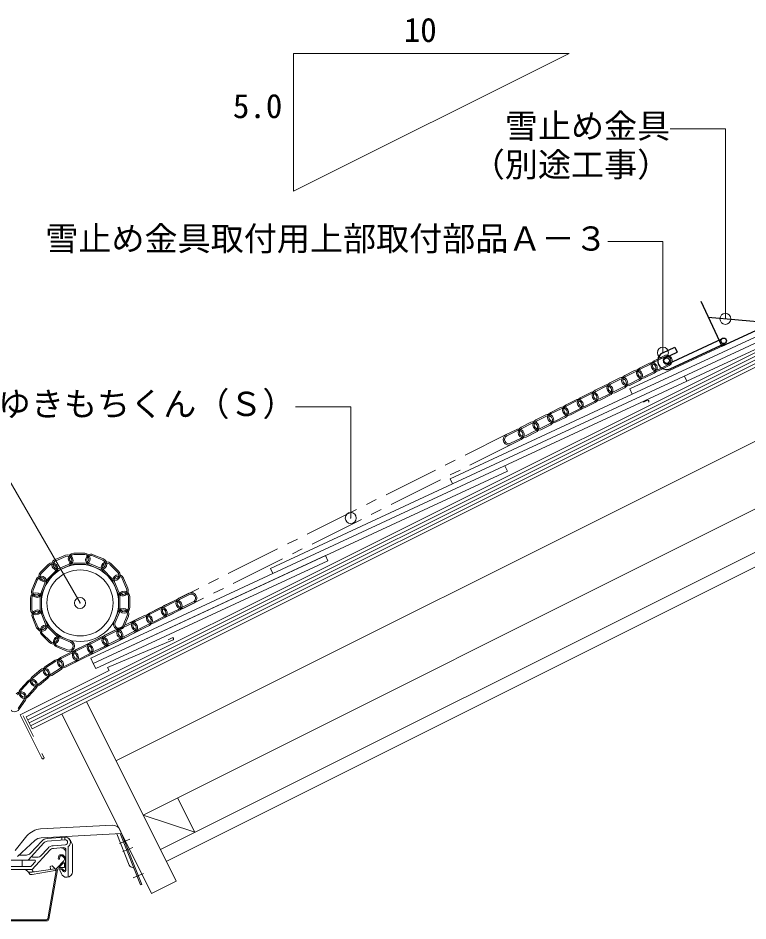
# Model space of a CAD drawing. Units: millimetres on the paper, with parts at other scales. Extents: x -210 to 210, y -148 to 150.
# Drawn here: x 77.2 to 143.4, y -18.5 to 63.4 of the extents above; entities that cross this region are included whole.
import ezdxf
from ezdxf.enums import TextEntityAlignment as Align

# ---------------------------------------------------------------- set-up
doc = ezdxf.new("R2010")
doc.units = ezdxf.units.MM
doc.header["$PDMODE"] = 32
doc.header["$PDSIZE"] = 1
doc.linetypes.add('CHAIN1', pattern=[8, 5, -1, 1, -1])
for name, color, linetype, lineweight in [('0-0', 7, 'Continuous', 18), ('0-2', 5, 'Continuous', 9), ('0-4', 5, 'Continuous', 9), ('0-7', 5, 'Continuous', 9), ('0-8', 5, 'Continuous', 9), ('0-9', 2, 'Continuous', 25), ('0-A', 5, 'Continuous', 9)]:
    doc.layers.add(name, color=color, linetype=linetype, lineweight=lineweight)
doc.styles.add('ＭＳ ゴシック', font='')
doc.styles.get('ＭＳ ゴシック').set_extended_font_data('MS Gothic')

msp = doc.modelspace()

# ---------------------------------------------------------------- linework, layer by layer
at = {"layer": '0-0'}
for p, q in [((79.269, -10.193), (85.786, -9.852)), ((79.32, -10.991), (86.6, -10.61)), ((86.178, -10.632), (87.31, -13.463)), ((88.442, -15.217), (86.472, -10.291)), ((88.331, -15.261), (86.473, -10.617)), ((76.968, -12.156), (78.031, -10.828)), ((77.161, -12.689), (78.745, -11.233)), ((78.127, -13.009), (79.566, -11.447)), ((78.35, -12.398), (79.369, -11.292)), ((79.862, -11.052), (81.455, -10.926)), ((79.862, -11.303), (81.475, -11.176)), ((81.206, -10.946), (81.206, -11.197)), ((81.455, -10.926), (81.455, -11.177)), ((86.418, -11.503), (87.347, -11.131)), ((78.5, -13.859), (80.101, -12.12)), ((79.262, -12.662), (79.918, -11.951)), ((80.41, -11.711), (81.51, -11.624)), ((80.43, -11.96), (81.352, -11.888)), ((81.368, -11.992), (81.48, -12.104)), ((81.568, -12.087), (81.568, -13.972)), ((81.768, -11.787), (81.768, -14.562)), ((82.168, -11.814), (82.168, -14.072)), ((86.716, -12.245), (87.644, -11.874)), ((76.467, -13.009), (78.715, -13.009)), ((77.983, -12.559), (77.302, -12.559)), ((77.593, -13.009), (77.593, -13.609)), ((78.586, -12.759), (79.042, -12.759)), ((80.756, -13.705), (81.372, -13.089)), ((80.873, -12.886), (80.92, -12.617)), ((80.914, -12.943), (80.919, -12.944)), ((80.976, -12.904), (81.016, -12.681)), ((81.019, -12.535), (81.243, -12.535)), ((81.065, -12.64), (81.221, -12.64)), ((81.256, -12.654), (81.416, -12.814)), ((81.315, -12.565), (81.505, -12.755)), ((81.43, -12.849), (81.43, -12.948)), ((81.535, -12.827), (81.535, -13.863)), ((71.797, -13.859), (78.5, -13.859)), ((71.905, -13.609), (78.259, -13.609)), ((78.479, -13.512), (78.788, -13.177)), ((80.57, -13.812), (78.498, -14.109)), ((79.908, -18.357), (80.715, -13.785)), ((80.013, -18.371), (80.803, -13.887)), ((80.166, -13.819), (80.137, -13.621)), ((80.303, -13.547), (80.18, -13.565)), ((80.346, -13.561), (80.612, -13.826)), ((80.635, -13.903), (80.624, -13.837)), ((80.902, -13.805), (81.194, -13.805)), ((80.927, -13.683), (81.345, -13.265)), ((80.934, -13.7), (81.383, -13.7)), ((81.204, -13.854), (81.288, -13.998)), ((81.265, -13.834), (81.365, -13.934)), ((81.43, -13.3), (81.43, -13.652)), ((78.264, -14.109), (78.5, -14.109)), ((78.329, -14.309), (78.5, -14.309)), ((78.5, -14.309), (80.594, -13.961)), ((81.156, -14.262), (81.025, -13.943)), ((81.418, -14.072), (81.468, -14.072)), ((81.618, -14.572), (81.668, -14.572)), ((87.663, -14.613), (88.591, -14.242)), ((88.35, -15.254), (88.442, -15.217)), ((72.164, -18.536), (79.816, -18.536)), ((72.17, -18.44), (79.81, -18.44)), ((72.383, -18.536), (79.583, -18.536)), ((72.483, -18.436), (79.483, -18.436))]:
    msp.add_line(p, q, dxfattribs=at)
for centre, radius, start, end in [((79.358, -11.891), 1.7, 93.00002, 141.31186), ((85.822, -10.551), 0.7, 21.8, 93.00002), ((79.368, -11.91), 0.92, 93.00002, 132.57457), ((79.921, -11.8), 0.75, 94.51386, 137.35319), ((79.897, -11.752), 0.45, 94.51397, 137.35324), ((81.493, -11.4), 0.475, 305.38025, 94.51404), ((81.493, -11.4), 0.225, 274.51407, 94.51404), ((81.168, -11.814), 1, 0, 47.65696), ((80.469, -12.459), 0.75, 94.51397, 137.3533), ((80.469, -12.459), 0.5, 94.51397, 137.3533), ((81.155, -12.204), 0.3, 45, 94.51397), ((81.368, -12.087), 0.2, 0, 94.51397), ((81.268, -12.316), 0.3, 0, 45), ((77.983, -12.059), 0.5, 270.00003, 317.35333), ((78.586, -12.659), 0.1, 137.35303, 270.0004), ((78.715, -13.109), 0.1, 317.35333, 90.00003), ((79.042, -12.459), 0.3, 270.00034, 317.35352), ((80.922, -12.894), 0.05, 170.00001, 260), ((80.927, -12.895), 0.05, 260.00003, 350.00006), ((81.019, -12.635), 0.1, 89.99998, 170.00001), ((81.065, -12.69), 0.05, 89.99998, 170.00001), ((81.221, -12.69), 0.05, 45, 89.99998), ((81.243, -12.637), 0.102, 45, 89.99998), ((81.23, -12.948), 0.2, 315.00003, 0), ((81.38, -12.849), 0.05, 0, 45), ((81.433, -12.827), 0.102, 0, 45), ((77.42, -14.784), 1, 29.99938, 67.66685), ((78.259, -13.309), 0.3, 270.00031, 317.35352), ((78.662, -13.922), 0.162, 137.3533, 278.16415), ((80.116, -13.826), 0.05, 278.16418, 8.16415), ((80.187, -13.614), 0.05, 98.16413, 188.16412), ((80.311, -13.596), 0.05, 45.18168, 98.16413), ((80.577, -13.861), 0.05, 10.38871, 98.16413), ((80.586, -13.912), 0.05, 279.43726, 9.49582), ((80.862, -13.811), 0.15, 135, 170.00001), ((80.902, -13.905), 0.1, 89.99998, 170.00001), ((80.934, -13.69), 0.01, 135, 270), ((81.118, -13.905), 0.1, 30.34142, 202.25223), ((81.194, -13.905), 0.1, 45, 89.99998), ((81.38, -13.3), 0.05, 0, 135), ((81.435, -13.863), 0.1, 225, 0), ((81.383, -13.652), 0.0475, 270.00006, 0), ((87.682, -13.314), 0.4, 201.80009, 268.22165), ((87.666, -13.814), 0.1, 21.8, 88.22162), ((78.264, -14.159), 0.05, 89.99998, 216.52896), ((78.329, -14.259), 0.05, 209.99944, 270.00003), ((81.618, -14.072), 0.5, 202.2523, 270.00003), ((81.418, -13.922), 0.15, 210.34126, 270.00003), ((81.468, -13.972), 0.1, 270.00003, 0), ((81.668, -14.072), 0.5, 270.00003, 0), ((79.81, -18.34), 0.1, 270, 350), ((79.816, -18.336), 0.2, 270, 350)]:
    msp.add_arc(centre, radius, start, end, dxfattribs=at)
at = {"layer": '0-2'}
for p, q in [((77.961, -0.027), (176.628, 49.315)), ((176.762, 49.047), (78.095, -0.295)), ((176.897, 48.779), (78.229, -0.564)), ((177.031, 48.51), (78.363, -0.832)), ((177.165, 48.242), (78.497, -1.1)), ((170.226, 47.177), (132.683, 29.727)), ((132.902, 29.256), (170.445, 46.705)), ((170.619, 45.639), (137.875, 30.42)), ((179.849, 42.876), (86.1, -4.007)), ((116.617, 21.113), (154.16, 38.563)), ((88.56, -8.926), (182.309, 37.956)), ((90.126, -12.056), (183.874, 34.826)), ((90.662, -13.13), (184.411, 33.753)), ((100.332, 12.971), (137.875, 30.42)), ((137.656, 30.892), (137.875, 30.42)), ((132.683, 29.727), (132.902, 29.256)), ((132.902, 29.256), (116.398, 21.585)), ((134.281, 28.695), (133.925, 28.513)), ((84.047, 4.828), (121.59, 22.278)), ((121.371, 22.749), (121.59, 22.278)), ((116.398, 21.585), (116.617, 21.113)), ((116.617, 21.113), (100.113, 13.442)), ((84.266, 4.356), (105.305, 14.135)), ((100.113, 13.442), (100.332, 12.971)), ((100.332, 12.971), (83.828, 5.3)), ((85.34, 4.445), (91.276, 6.969)), ((91.185, 7.147), (90.828, 6.965)), ((91.556, -14.919), (83.417, 1.359)), ((79.392, -3.784), (77.424, 0.152)), ((77.692, 0.062), (78.623, -1.798)), ((81.181, 0.241), (89.32, -16.037)), ((77.961, -0.027), (78.497, -1.1)), ((79.571, -3.694), (79.392, -3.337)), ((91.69, -7.361), (93.255, -10.492)), ((88.56, -8.926), (93.255, -10.491)), ((91.556, -14.919), (89.32, -16.037))]:
    msp.add_line(p, q, dxfattribs=at)
for points in [[(105.305, 14.135), (105.085, 14.607), (84.047, 4.828)], [(83.828, 5.3), (84.047, 4.828), (84.266, 4.356)], [(85.34, 4.445), (85.474, 4.177), (77.424, 0.152)]]:
    msp.add_lwpolyline(points, dxfattribs=at)
for centre, start, end in [((134.326, 28.606), 297.06508, 117.07289), ((91.23, 7.058), 297.06508, 117.07289), ((79.481, -3.739), 206.51461, 26.51601)]:
    msp.add_arc(centre, 0.1, start, end, dxfattribs=at)
at = {"layer": '0-4'}
for p, q in [((127.195, 60.151), (102.195, 60.151)), ((135.69, 43.109), (130.69, 43.109)), ((135.69, 33.013), (135.69, 43.109)), ((107.39, 28.11), (102.39, 28.11)), ((107.39, 18.013), (107.39, 28.11))]:
    msp.add_line(p, q, dxfattribs=at)
for points in [[(102.195, 60.151), (102.195, 47.651), (127.195, 60.151)], [(141.359, 36.085), (141.359, 53.318), (136.359, 53.318)], [(82.845, 10.313), (76.387, 21.499), (71.387, 21.499)]]:
    msp.add_lwpolyline(points, dxfattribs=at)
for p in [(141.359, 36.085), (135.69, 33.013), (107.39, 18.013), (82.845, 10.313)]:
    msp.add_point(p, dxfattribs=at)
at = {"layer": '0-7'}
for p, q in [((133.567, 31.616), (134.461, 32.064)), ((133.621, 31.509), (134.515, 31.956)), ((134.909, 32.287), (135.803, 32.734)), ((134.962, 32.18), (135.857, 32.627)), ((135.302, 31.5), (136.197, 31.947)), ((132.225, 30.946), (133.12, 31.393)), ((132.279, 30.838), (133.173, 31.285)), ((133.961, 30.829), (134.855, 31.276)), ((134.909, 31.169), (134.014, 30.722)), ((136.25, 31.84), (135.356, 31.393)), ((130.884, 30.275), (131.778, 30.722)), ((130.937, 30.167), (131.832, 30.615)), ((132.619, 30.158), (133.513, 30.606)), ((133.567, 30.498), (132.673, 30.051)), ((129.542, 29.604), (130.437, 30.051)), ((129.596, 29.497), (130.49, 29.944)), ((131.277, 29.488), (132.172, 29.935)), ((132.225, 29.827), (131.331, 29.38)), ((126.859, 28.262), (127.753, 28.709)), ((128.2, 28.933), (129.095, 29.38)), ((128.254, 28.826), (129.149, 29.273)), ((129.936, 28.817), (130.83, 29.264)), ((130.884, 29.157), (129.989, 28.709)), ((125.517, 27.591), (126.412, 28.039)), ((125.571, 27.484), (126.465, 27.931)), ((126.912, 28.155), (127.807, 28.602)), ((127.252, 27.475), (128.147, 27.922)), ((128.594, 28.146), (129.488, 28.593)), ((129.542, 28.486), (128.648, 28.039)), ((124.176, 26.921), (125.07, 27.368)), ((124.229, 26.813), (125.124, 27.26)), ((125.911, 26.804), (126.805, 27.252)), ((126.859, 27.144), (125.964, 26.697)), ((128.2, 27.815), (127.306, 27.368)), ((122.834, 26.25), (123.728, 26.697)), ((122.888, 26.142), (123.782, 26.59)), ((124.569, 26.134), (125.464, 26.581)), ((125.517, 26.473), (124.623, 26.026)), ((121.492, 25.579), (122.387, 26.026)), ((121.546, 25.472), (122.44, 25.919)), ((123.227, 25.463), (124.122, 25.91)), ((124.176, 25.803), (123.281, 25.355)), ((121.886, 24.792), (122.78, 25.239)), ((122.834, 25.132), (121.939, 24.685)), ((91.812, 10.739), (92.707, 11.186)), ((91.866, 10.632), (92.76, 11.079)), ((89.129, 9.397), (90.023, 9.845)), ((90.471, 10.068), (91.365, 10.515)), ((90.524, 9.961), (91.419, 10.408)), ((92.206, 9.952), (93.1, 10.399)), ((93.154, 10.292), (92.26, 9.845)), ((87.787, 8.727), (88.682, 9.174)), ((87.841, 8.619), (88.736, 9.066)), ((89.183, 9.29), (90.077, 9.737)), ((89.523, 8.61), (90.417, 9.057)), ((90.864, 9.281), (91.759, 9.728)), ((91.812, 9.621), (90.918, 9.174)), ((86.446, 8.056), (87.34, 8.503)), ((86.499, 7.948), (87.394, 8.396)), ((88.181, 7.939), (89.075, 8.387)), ((89.129, 8.279), (88.235, 7.832)), ((90.471, 8.95), (89.576, 8.503)), ((85.104, 7.385), (85.999, 7.832)), ((85.158, 7.278), (86.052, 7.725)), ((86.839, 7.269), (87.734, 7.716)), ((87.787, 7.609), (86.893, 7.161)), ((83.762, 6.714), (84.657, 7.161)), ((83.816, 6.607), (84.711, 7.054)), ((85.498, 6.598), (86.392, 7.045)), ((86.446, 6.938), (85.551, 6.49)), ((81.079, 5.372), (81.974, 5.82)), ((82.421, 6.043), (83.315, 6.49)), ((82.475, 5.936), (83.369, 6.383)), ((84.156, 5.927), (85.05, 6.374)), ((85.104, 6.267), (84.21, 5.82)), ((79.743, 4.588), (80.588, 5.124)), ((79.808, 4.486), (80.652, 5.022)), ((81.133, 5.265), (82.027, 5.712)), ((81.473, 4.585), (82.367, 5.033)), ((82.421, 4.925), (81.526, 4.478)), ((82.814, 5.256), (83.709, 5.703)), ((83.762, 5.596), (82.868, 5.149)), ((78.517, 3.61), (79.278, 4.259)), ((78.595, 3.519), (79.356, 4.167)), ((80.215, 3.845), (81.059, 4.381)), ((81.124, 4.28), (80.279, 3.743)), ((79.087, 2.94), (79.849, 3.589)), ((79.926, 3.497), (79.165, 2.849)), ((77.431, 2.49), (78.108, 3.226)), ((77.519, 2.409), (78.196, 3.145)), ((78.079, 1.895), (78.756, 2.631)), ((78.844, 2.55), (78.167, 1.814)), ((77.224, 0.729), (77.791, 1.553)), ((77.89, 1.484), (77.322, 0.661))]:
    msp.add_line(p, q, dxfattribs=at)
at = {"layer": '0-7', "linetype": 'CHAIN1'}
for p, q in [((81.974, 5.82), (121.492, 25.579)), ((82.421, 4.925), (121.939, 24.685))]:
    msp.add_line(p, q, dxfattribs=at)
at = {"layer": '0-7'}
for centre, radius, start, end in [((136.027, 32.287), 0.5, 296.56505, 116.56505), ((134.685, 31.616), 0.5, 296.56505, 116.56505), ((134.685, 31.616), 0.38, 296.56505, 116.56505), ((135.132, 31.84), 0.5, 116.56505, 296.56505), ((135.132, 31.84), 0.38, 116.56505, 296.56505), ((136.027, 32.287), 0.38, 296.56505, 116.56505), ((133.343, 30.946), 0.5, 296.56505, 116.56505), ((133.343, 30.946), 0.38, 296.56505, 116.56505), ((133.791, 31.169), 0.5, 116.56505, 296.56505), ((133.791, 31.169), 0.38, 116.56505, 296.56505), ((132.002, 30.275), 0.5, 296.56505, 116.56505), ((132.002, 30.275), 0.38, 296.56505, 116.56505), ((132.449, 30.498), 0.5, 116.56505, 296.56505), ((132.449, 30.498), 0.38, 116.56505, 296.56505), ((129.766, 29.157), 0.5, 116.56505, 296.56505), ((129.766, 29.157), 0.38, 116.56505, 296.56505), ((130.66, 29.604), 0.5, 296.56505, 116.56505), ((130.66, 29.604), 0.38, 296.56505, 116.56505), ((131.107, 29.827), 0.5, 116.56505, 296.56505), ((131.107, 29.827), 0.38, 116.56505, 296.56505), ((127.977, 28.262), 0.5, 296.56505, 116.56505), ((128.424, 28.486), 0.5, 116.56505, 296.56505), ((128.424, 28.486), 0.38, 116.56505, 296.56505), ((129.318, 28.933), 0.5, 296.56505, 116.56505), ((129.318, 28.933), 0.38, 296.56505, 116.56505), ((126.635, 27.591), 0.5, 296.56505, 116.56505), ((126.635, 27.591), 0.38, 296.56505, 116.56505), ((127.082, 27.815), 0.5, 116.56505, 296.56505), ((127.082, 27.815), 0.38, 116.56505, 296.56505), ((127.977, 28.262), 0.38, 296.56505, 116.56505), ((125.294, 26.921), 0.5, 296.56505, 116.56505), ((125.294, 26.921), 0.38, 296.56505, 116.56505), ((125.741, 27.144), 0.5, 116.56505, 296.56505), ((125.741, 27.144), 0.38, 116.56505, 296.56505), ((123.058, 25.803), 0.5, 116.56505, 296.56505), ((123.952, 26.25), 0.5, 296.56505, 116.56505), ((123.952, 26.25), 0.38, 296.56505, 116.56505), ((124.399, 26.473), 0.5, 116.56505, 296.56505), ((124.399, 26.473), 0.38, 116.56505, 296.56505), ((121.716, 25.132), 0.5, 116.56505, 296.56505), ((121.716, 25.132), 0.38, 116.56505, 296.56505), ((122.61, 25.579), 0.5, 296.56505, 116.56505), ((122.61, 25.579), 0.38, 296.56505, 116.56505), ((123.058, 25.803), 0.38, 116.56505, 296.56505), ((92.036, 10.292), 0.5, 116.56505, 296.56505), ((92.93, 10.739), 0.5, 296.56505, 116.56505), ((92.93, 10.739), 0.38, 296.56505, 116.56505), ((90.247, 9.397), 0.5, 296.56505, 116.56505), ((90.694, 9.621), 0.5, 116.56505, 296.56505), ((90.694, 9.621), 0.38, 116.56505, 296.56505), ((91.589, 10.068), 0.5, 296.56505, 116.56505), ((91.589, 10.068), 0.38, 296.56505, 116.56505), ((92.036, 10.292), 0.38, 116.56505, 296.56505), ((88.905, 8.727), 0.5, 296.56505, 116.56505), ((88.905, 8.727), 0.38, 296.56505, 116.56505), ((89.353, 8.95), 0.5, 116.56505, 296.56505), ((89.353, 8.95), 0.38, 116.56505, 296.56505), ((90.247, 9.397), 0.38, 296.56505, 116.56505), ((87.564, 8.056), 0.5, 296.56505, 116.56505), ((87.564, 8.056), 0.38, 296.56505, 116.56505), ((88.011, 8.279), 0.5, 116.56505, 296.56505), ((88.011, 8.279), 0.38, 116.56505, 296.56505), ((85.328, 6.938), 0.5, 116.56505, 296.56505), ((86.222, 7.385), 0.5, 296.56505, 116.56505), ((86.222, 7.385), 0.38, 296.56505, 116.56505), ((86.669, 7.609), 0.5, 116.56505, 296.56505), ((86.669, 7.609), 0.38, 116.56505, 296.56505), ((83.986, 6.267), 0.5, 116.56505, 296.56505), ((83.986, 6.267), 0.38, 116.56505, 296.56505), ((84.881, 6.714), 0.5, 296.56505, 116.56505), ((84.881, 6.714), 0.38, 296.56505, 116.56505), ((85.328, 6.938), 0.38, 116.56505, 296.56505), ((82.197, 5.372), 0.5, 296.56505, 116.56505), ((82.197, 5.372), 0.38, 296.56505, 116.56505), ((82.644, 5.596), 0.5, 116.56505, 296.56505), ((82.644, 5.596), 0.38, 116.56505, 296.56505), ((83.539, 6.043), 0.5, 296.56505, 116.56505), ((83.539, 6.043), 0.38, 296.56505, 116.56505), ((80.856, 4.702), 0.5, 302.41559, 122.41559), ((80.856, 4.702), 0.38, 302.41559, 122.41559), ((81.303, 4.925), 0.5, 116.56505, 296.56505), ((81.303, 4.925), 0.38, 116.56505, 296.56505), ((79.602, 3.878), 0.5, 310.41559, 130.41559), ((79.602, 3.878), 0.38, 310.41559, 130.41559), ((80.011, 4.166), 0.5, 122.41559, 302.41559), ((80.011, 4.166), 0.38, 122.41559, 302.41559), ((78.476, 2.888), 0.5, 317.41559, 137.41559), ((78.841, 3.23), 0.5, 130.41559, 310.41559), ((78.841, 3.23), 0.38, 130.41559, 310.41559), ((77.799, 2.152), 0.5, 137.41559, 317.41559), ((78.476, 2.888), 0.38, 317.41559, 137.41559), ((77.478, 1.768), 0.5, 325.41559, 145.41559), ((77.478, 1.768), 0.38, 325.41559, 145.41559), ((77.799, 2.152), 0.38, 137.41559, 317.41559), ((76.911, 0.945), 0.5, 145.41559, 325.41559)]:
    msp.add_arc(centre, radius, start, end, dxfattribs=at)
at = {"layer": '0-8'}
for p, q in [((82.274, 14.813), (83.274, 14.813)), ((80.595, 14.252), (81.519, 14.635)), ((80.641, 14.141), (81.565, 14.524)), ((82.274, 14.693), (83.274, 14.693)), ((82.274, 13.933), (83.274, 13.933)), ((83.994, 14.578), (84.918, 14.196)), ((84.04, 14.689), (84.963, 14.306)), ((79.259, 13.091), (79.967, 13.798)), ((79.344, 13.006), (80.051, 13.713)), ((79.882, 12.469), (80.589, 13.176)), ((80.932, 13.439), (81.856, 13.821)), ((81.902, 13.711), (80.978, 13.328)), ((83.274, 13.813), (82.274, 13.813)), ((84.581, 13.383), (83.657, 13.765)), ((83.703, 13.876), (84.627, 13.493)), ((85.623, 12.485), (84.916, 13.192)), ((85.001, 13.277), (85.708, 12.57)), ((85.539, 13.814), (86.246, 13.107)), ((85.623, 13.899), (86.33, 13.192)), ((78.469, 11.507), (78.852, 12.431)), ((78.58, 11.461), (78.963, 12.385)), ((80.674, 13.091), (79.967, 12.384)), ((86.673, 12.517), (87.056, 11.593)), ((86.784, 12.563), (87.167, 11.639)), ((79.282, 11.17), (79.665, 12.094)), ((79.776, 12.048), (79.393, 11.125)), ((86.243, 11.256), (85.86, 12.18)), ((85.971, 12.226), (86.354, 11.302)), ((78.345, 9.742), (78.345, 10.742)), ((78.465, 9.742), (78.465, 10.742)), ((79.225, 9.742), (79.225, 10.742)), ((79.345, 10.742), (79.345, 9.742)), ((86.345, 9.884), (86.345, 10.884)), ((86.465, 10.884), (86.465, 9.884)), ((87.225, 10.884), (87.225, 9.884)), ((87.345, 10.884), (87.345, 9.884)), ((79.018, 8.109), (78.635, 9.033)), ((79.72, 8.4), (79.337, 9.324)), ((79.448, 9.37), (79.831, 8.446)), ((85.915, 8.578), (86.298, 9.502)), ((86.409, 9.456), (86.026, 8.532)), ((87.111, 9.165), (86.728, 8.241)), ((87.222, 9.119), (86.839, 8.195)), ((78.907, 8.063), (78.524, 8.987)), ((80.068, 6.727), (79.36, 7.434)), ((80.152, 6.812), (79.445, 7.519)), ((80.69, 7.349), (79.983, 8.056)), ((80.068, 8.141), (80.775, 7.434)), ((81.988, 6.75), (81.064, 7.133)), ((81.11, 7.243), (82.034, 6.861)), ((81.651, 5.937), (80.727, 6.32)), ((81.697, 6.048), (80.773, 6.43))]:
    msp.add_line(p, q, dxfattribs=at)
for radius in [3.5, 3]:
    msp.add_circle((82.845, 10.313), radius, dxfattribs=at)
for centre, radius, start, end in [((82.274, 14.313), 0.5, 90, 270), ((83.274, 14.313), 0.5, 270, 90), ((80.32, 13.445), 0.5, 315, 135), ((80.787, 13.79), 0.5, 112.5, 292.5), ((80.787, 13.79), 0.38, 112.5, 292.5), ((81.711, 14.173), 0.5, 292.5, 112.5), ((81.711, 14.173), 0.38, 292.5, 112.5), ((82.274, 14.313), 0.38, 90, 270), ((83.274, 14.313), 0.38, 270, 90), ((83.848, 14.227), 0.5, 67.5, 247.5), ((83.848, 14.227), 0.38, 67.5, 247.5), ((84.772, 13.845), 0.5, 247.5, 67.5), ((84.772, 13.845), 0.38, 247.5, 67.5), ((85.27, 13.546), 0.5, 45, 225), ((85.27, 13.546), 0.38, 45, 225), ((80.32, 13.445), 0.38, 315, 135), ((85.977, 12.838), 0.5, 225, 45), ((85.977, 12.838), 0.38, 225, 45), ((79.314, 12.24), 0.5, 337.5, 157.5), ((79.314, 12.24), 0.38, 337.5, 157.5), ((79.613, 12.737), 0.5, 135, 315), ((79.613, 12.737), 0.38, 135, 315), ((86.322, 12.372), 0.5, 22.5, 202.5), ((86.322, 12.372), 0.38, 22.5, 202.5), ((78.931, 11.316), 0.5, 157.5, 337.5), ((86.705, 11.448), 0.5, 202.5, 22.5), ((86.705, 11.448), 0.38, 202.5, 22.5), ((78.845, 10.742), 0.5, 360, 180), ((78.845, 10.742), 0.38, 360, 180), ((78.931, 11.316), 0.38, 157.5, 337.5), ((86.845, 10.884), 0.5, 360, 180), ((86.845, 10.884), 0.38, 360, 180), ((86.845, 9.884), 0.5, 180, 360), ((86.845, 9.884), 0.38, 180, 360), ((78.845, 9.742), 0.5, 180, 360), ((78.845, 9.742), 0.38, 180, 360), ((78.986, 9.178), 0.5, 22.5, 202.5), ((78.986, 9.178), 0.38, 22.5, 202.5), ((86.76, 9.31), 0.5, 337.5, 157.5), ((86.76, 9.31), 0.38, 337.5, 157.5), ((79.369, 8.254), 0.5, 202.5, 22.5), ((79.369, 8.254), 0.38, 202.5, 22.5), ((79.714, 7.788), 0.5, 45, 225), ((86.377, 8.386), 0.5, 157.5, 337.5), ((86.377, 8.386), 0.38, 157.5, 337.5), ((79.714, 7.788), 0.38, 45, 225), ((80.421, 7.081), 0.5, 225, 45), ((80.421, 7.081), 0.38, 225, 45), ((80.919, 6.782), 0.5, 67.5, 247.5), ((80.919, 6.782), 0.38, 67.5, 247.5), ((81.843, 6.399), 0.5, 247.5, 67.5), ((81.843, 6.399), 0.38, 247.5, 67.5)]:
    msp.add_arc(centre, radius, start, end, dxfattribs=at)
at = {"layer": '0-9'}
for p, q in [((136.153, 32.015), (141.095, 34.312)), ((136.364, 31.562), (141.306, 33.859)), ((135.9, 32.559), (136.988, 33.065))]:
    msp.add_line(p, q, dxfattribs=at)
msp.add_lwpolyline([(135.69, 33.013), (136.778, 33.518), (136.988, 33.065)], dxfattribs=at)
for centre in [(141.201, 34.086), (136.027, 32.287)]:
    msp.add_circle(centre, 0.25, dxfattribs=at)
for radius in [0.8, 0.3]:
    msp.add_arc((136.027, 32.287), radius, 114.92847, 294.92847, dxfattribs=at)
at = {"layer": '0-A', "color": 2, "lineweight": 25}
for p, q in [((141.026, 33.605), (170.408, 47.261)), ((139.13, 37.686), (141.026, 33.605)), ((139.809, 36.223), (145.56, 35.713))]:
    msp.add_line(p, q, dxfattribs=at)

# ---------------------------------------------------------------- texts
at = {"layer": '0-4', "color": 7, "style": 'ＭＳ ゴシック'}
for s, p in [('10', (112.193, 60.538)), ('5.0', (96.699, 53.634)), ('雪止め金具', (121.359, 51.818)), ('（別途工事）', (118.359, 48.318)), ('雪止め金具取付用上部取付部品Ａ－３', (79.69, 41.609)), ('ゆきもちくん（Ｓ）', (75.39, 26.61))]:
    msp.add_text(s, height=2.199, dxfattribs=at).set_placement(p, align=Align.BOTTOM_LEFT)

doc.saveas('drawing.dxf')
